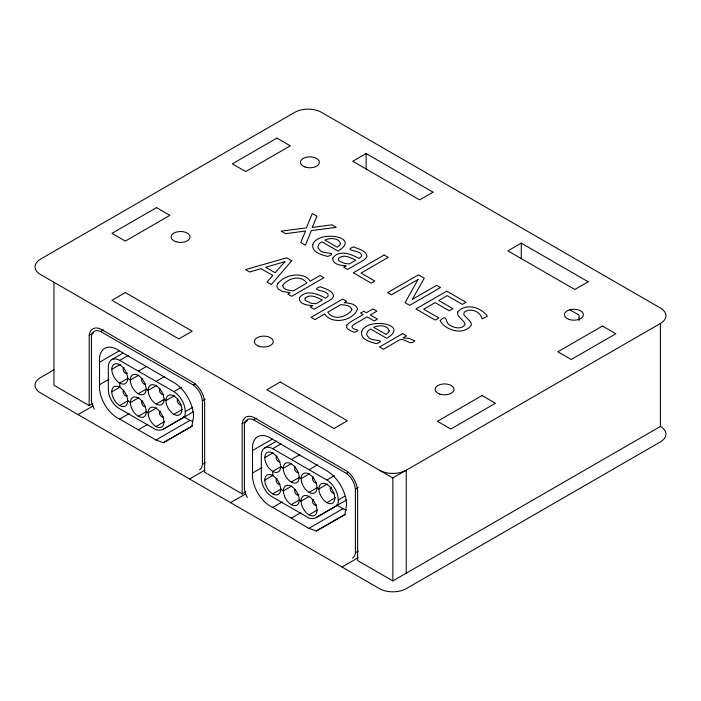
<?xml version="1.0" encoding="UTF-8"?>
<svg xmlns="http://www.w3.org/2000/svg" width="701" height="701" viewBox="0 0 701 701"><rect width="100%" height="100%" fill="white"/><g stroke="black" fill="none" stroke-linecap="round" stroke-linejoin="round"><path stroke-width="1.05" d="M366.106 169.002L366.141 153.58M521.281 258.59L521.325 243.168M128.222 355.486L119.722 360.393A16.281 9.402 60 0 0 108.331 367.315L108.331 389.817A15.15 8.745 60 0 0 119.722 408.797L155.99 429.731A22.081 12.749 60 0 0 163.28 429.178L183.285 417.594A9.761 5.634 60 0 0 185.204 411.697L192.749 407.342M281.197 443.812L272.707 448.71A16.281 9.402 60 0 0 261.315 455.641L261.315 478.143A15.15 8.745 60 0 0 272.707 497.114L308.975 518.057A22.081 12.749 60 0 0 316.265 517.504L336.27 505.92A9.761 5.634 60 0 0 338.18 500.023L344.787 496.212M92.76 403.531L89.193 405.59L89.193 335.385L93.654 332.817M94.355 409.139A14.414 8.324 60 0 1 91.428 400.367L91.428 336.673A14.414 8.324 60 0 1 100.488 331.442L103.327 329.803M53.872 369.865L40.588 377.532A18.918 10.927 0 0 0 40.588 392.981L379.486 588.638A18.918 10.927 0 0 0 406.238 588.638L660.412 441.893A18.918 10.927 0 0 0 660.412 426.445L660.412 323.468A18.918 10.927 0 0 0 660.412 308.019L321.514 112.362A18.918 10.927 0 0 0 294.762 112.362L40.588 259.107A18.918 10.927 0 0 0 40.588 274.555L392.858 477.933L660.412 323.468M99.524 362.242A25.578 14.765 60 0 1 119.722 351.07L173.883 382.518A27.874 16.097 60 0 1 193.537 416.517L191.846 426.418L163.245 442.708L155.964 440.009L119.722 419.084A25.446 14.695 60 0 1 99.524 384.744L99.524 362.242L119.345 350.798M111.59 359.709L122.92 353.173M111.792 369.322A11.216 6.475 60 0 1 123.691 368.262A11.216 6.475 60 0 1 123.691 384.113A11.216 6.475 60 0 1 111.792 369.322L120.292 364.415M99.524 384.744L108.97 379.294M432.99 192.17L419.619 199.89L352.726 161.274L366.106 153.554L433.034 192.197M138.386 371.162L146.877 366.255M128.222 378.146L119.722 383.053L119.722 387.241M138.789 375.096L130.298 380.003L127.652 378.479M111.792 391.824A11.216 6.475 60 0 1 123.691 390.764A11.216 6.475 60 0 1 123.691 406.615A11.216 6.475 60 0 1 111.792 391.824L120.292 386.917M78.048 414.606L93.154 405.879M156.113 381.397L164.604 376.49M138.228 393.734L145.782 389.379M119.722 405.555L128.222 400.648M156.647 385.401L148.148 390.308L146.159 389.16M138.894 397.66L130.404 402.567L127.652 400.981M119.722 419.084L129.159 413.634M119.722 360.393L173.883 391.657L181.428 387.294M156.078 404.039L164.569 399.141M138.325 416.298L146.824 411.391M174.444 395.679L165.953 400.586L164.008 399.465M100.488 331.442L193.362 385.068L195.255 383.973M156.586 407.877L148.095 412.775L146.255 411.715M138.386 429.766L147.823 424.315M173.883 414.317L182.374 409.419M156.025 426.515L164.516 421.608M199.496 469.836A14.414 8.324 60 0 0 202.423 464.448L202.423 400.762L205.262 399.114M163.28 429.178L193.704 411.592M155.964 440.009L189.945 420.39L192.679 421.397M163.245 442.708L192.503 425.814M239.952 492.628L242.178 493.916L242.178 423.711L247.532 420.626M247.339 497.465A14.414 8.324 60 0 1 244.412 488.693L244.412 424.999A14.414 8.324 60 0 1 253.473 419.768L256.312 418.129M202.423 464.448L205.262 462.809M189.524 478.967L204.631 470.24M252.509 450.559A25.578 14.765 60 0 1 272.707 439.396L326.868 470.844A27.874 16.097 60 0 1 346.522 504.834L344.831 514.744L316.23 531.034L308.948 528.326L272.707 507.401A25.446 14.695 60 0 1 252.509 473.061L252.509 450.559L272.33 439.115M264.575 448.035L276.842 440.955M264.776 457.648A11.216 6.475 60 0 1 276.667 456.579A11.216 6.475 60 0 1 276.667 472.439A11.216 6.475 60 0 1 264.776 457.648L273.276 452.741M252.509 473.061L261.955 467.611M588.174 281.758L574.794 289.487L507.91 250.87L521.281 243.142L588.209 281.784M291.371 459.488L299.862 454.581M281.197 466.472L272.707 471.379L272.707 475.567M290.836 463.966L283.283 468.329L280.637 466.796M264.776 480.15A11.216 6.475 60 0 1 276.667 479.081A11.216 6.475 60 0 1 276.667 494.941A11.216 6.475 60 0 1 264.776 480.15L273.276 475.243M242.178 493.916L245.744 491.857M230.55 502.652L245.657 493.925M309.097 469.723L317.588 464.816M291.213 482.06L299.704 477.153M272.707 493.881L281.197 488.974M309.623 473.727L301.132 478.634L299.134 477.486M291.879 485.986L283.379 490.884L280.637 489.298M272.707 507.401L282.144 501.951M272.707 448.71L326.868 479.983L334.412 475.62M309.062 492.365L317.553 487.458M291.309 504.624L299.809 499.717M327.428 484.005L318.937 488.912L316.992 487.791M253.473 419.768L346.347 473.385L348.239 472.299M309.57 496.203L301.079 501.101L299.239 500.041M291.371 518.092L300.808 512.641M326.868 502.643L335.358 497.736M309.01 514.832L317.5 509.934M352.48 558.162A14.414 8.324 60 0 0 355.407 552.774L355.407 489.079L358.246 487.44M316.265 517.504L346.688 499.918M308.948 528.326L342.929 508.716L346.566 510.065M316.23 531.034L345.488 514.14M355.407 552.774L358.246 551.135M342.027 567.013L358.08 557.742M242.178 423.711A18.261 10.541 60 0 1 253.876 417.472L346.75 471.09A17.613 10.164 60 0 1 357.633 490.367L357.633 560.572L392.858 580.91L660.412 426.445M569.598 309.658L579.026 315.1L579.026 320.55M89.193 405.59L53.968 385.252L53.968 282.275M206.883 473.543L204.648 472.255L204.648 402.05A17.613 10.164 60 0 0 193.765 382.772L100.891 329.146A18.261 10.541 60 0 0 89.193 335.385M207.829 474.034L239.514 492.33M336.454 504.939L342.929 508.716M183.469 416.613L189.945 420.39M406.238 573.19L406.238 470.213A18.918 10.927 0 0 1 379.486 470.213M392.858 477.933L392.858 580.91M145.493 384.087A3.207 1.849 60 0 1 142.093 381.87A3.207 1.849 60 0 1 142.759 378.391M193.362 385.068A14.414 8.324 60 0 1 202.423 400.762M145.589 406.641A3.207 1.849 60 0 1 142.198 404.424A3.207 1.849 60 0 1 142.855 400.954M173.883 391.657A16.193 9.35 60 0 1 185.204 411.697M127.345 373.072A3.207 1.849 60 0 1 123.788 371.556A3.207 1.849 60 0 1 124.252 367.71M163.289 416.858A3.207 1.849 60 0 1 160.082 415.01A3.207 1.849 60 0 1 160.082 411.312M163.342 394.391A3.207 1.849 60 0 1 160.135 392.542A3.207 1.849 60 0 1 160.135 388.845M181.147 404.67A3.207 1.849 60 0 1 177.94 402.821A3.207 1.849 60 0 1 177.94 399.123M127.345 395.574A3.207 1.849 60 0 1 124.007 394.409A3.207 1.849 60 0 1 123.788 390.352M298.477 472.413A3.207 1.849 60 0 1 295.27 470.564A3.207 1.849 60 0 1 295.27 466.857M346.347 473.385A14.414 8.324 60 0 1 355.407 489.079M298.933 494.634A3.207 1.849 60 0 1 295.594 493.478A3.207 1.849 60 0 1 295.375 489.421M326.868 479.983A16.193 9.35 60 0 1 338.18 500.023M279.971 461.731A3.207 1.849 60 0 1 276.571 459.505A3.207 1.849 60 0 1 277.237 456.036M316.633 504.851A3.207 1.849 60 0 1 313.067 503.336A3.207 1.849 60 0 1 313.54 499.489M316.326 482.717A3.207 1.849 60 0 1 312.926 480.492A3.207 1.849 60 0 1 313.592 477.022M334.132 492.996A3.207 1.849 60 0 1 330.732 490.77A3.207 1.849 60 0 1 331.398 487.3M279.971 484.225A3.207 1.849 60 0 1 276.571 482.008A3.207 1.849 60 0 1 277.237 478.538M357.536 308.922C353.497 320.848 332.046 325.098 324.651 313.995L314.968 319.586L311.078 317.334L342.719 299.064L346.609 301.316L344.191 302.709C348.949 303.042 355.801 303.621 357.536 308.922M282.871 285.176L282.678 286.157C284.177 290.275 289.758 290.398 293.456 290.819L306.793 283.125C301.228 274.503 288.032 278.06 282.871 285.176M299.415 297.907C298.731 304.392 307.958 305.321 312.725 305.601L310.263 307.029L314.136 309.264L329.952 300.133L331.801 298.88L333.606 296.4C333.063 290.293 324.843 288.873 320.243 286.665C309.027 290.836 327.095 289.679 328.147 294.884L328.015 296.304L325.474 298.24C318.166 293.868 305.373 289.049 299.415 297.907M332.809 258.117C332.125 264.592 341.352 265.521 346.128 265.81L343.656 267.23L347.53 269.464L363.346 260.334L365.195 259.09L367 256.61C366.457 250.494 358.237 249.074 353.637 246.866C342.421 251.037 360.489 249.889 361.541 255.085L361.409 256.505L358.868 258.45C351.56 254.069 338.767 249.249 332.809 258.117M312.856 244.483C311.393 252.342 321.899 254.98 327.788 256.443C339.275 251.764 321.584 254.445 319.726 249.959C316.011 247.576 318.675 243.019 321.952 241.81L337.97 251.063C362.277 236.623 317.746 229.648 312.856 244.483M361.628 331.713C360.165 339.582 370.671 342.211 376.56 343.674C388.047 339.004 370.356 341.685 368.498 337.199C364.783 334.815 367.447 330.259 370.724 329.049L386.742 338.294C411.049 323.862 366.518 316.878 361.628 331.713M457.665 312.155L457.972 315.538L463.931 321.829L465.105 324.493C462.292 329.304 455.115 328.34 450.997 325.755C444.241 323.941 448.325 312.48 440.026 320.734C445.95 330.802 463.782 335.691 471.3 325.194L471.116 323.108L469.582 320.813L463.843 314.828L464.158 312.287C469.977 307.301 480.676 311.524 482.122 318.894L487.335 316.247C481.35 307.134 465.078 302.674 457.665 312.155M351.814 309.272L351.587 310.245C346.417 317.299 333.273 320.83 327.814 312.164L340.914 304.602C344.559 305.137 350.36 305.101 351.814 309.272M346.671 325.282C345.593 329.61 351.551 331.126 354.54 332.344C362.662 328.997 353.803 330.67 352.165 327.385L352.112 326.096L353.418 324.791L367.061 316.852L374.22 320.979L377.445 319.121L370.286 314.986L376.928 311.148L373.037 308.904L366.395 312.734L363.766 311.218L360.542 313.084L363.171 314.6L350.36 321.996L346.671 325.282M305.242 298.109L304.821 299.318L305.434 300.554L311.209 303.253L315.958 303.743L322.372 300.037C317.325 297.68 310.263 293.386 305.242 298.109M338.636 258.31L338.215 259.519L338.828 260.754L344.603 263.462L349.352 263.944L355.766 260.237C350.719 257.88 343.656 253.587 338.636 258.31M311.41 230.568L305.452 245.175L300.755 242.458L305.575 230.997L285.605 233.713L281.18 231.155L306.39 227.904L312.287 213.533L316.957 216.232L312.225 227.475L331.801 224.802L336.252 227.369L311.41 230.568M277.85 283.519L277.149 285.088A10.497 6.055 0 0 0 278.656 289.294L282.564 291.52L290.188 292.711L287.831 294.07L291.721 296.321L323.923 277.727L320.033 275.484L310.017 281.267A14.852 8.57 0 0 0 303.717 276.063C294.718 273.206 283.887 276.229 277.85 283.519M418.041 279.489L405.09 302.692L409.682 305.347L440.5 287.559L436.67 285.342L412.267 299.432L424.271 278.183L418.462 274.827L387.644 292.624L391.473 294.832L418.041 279.489M340.476 243.711L339.503 245.376L337.163 247.155L324.931 240.093C329.593 237.735 338.916 237.578 340.476 243.711M389.248 330.951L388.275 332.607L385.936 334.386L373.703 327.323C378.365 324.975 387.679 324.808 389.248 330.951M291.739 260.746L271.313 284.536L266.993 282.039L272.803 275.458L261.026 268.658L249.626 272.014L245.481 269.622L286.691 257.828L291.739 260.746M284.93 261.639L275.169 272.777L265.661 267.291L284.93 261.639M156.525 207.619L111.941 233.363L125.313 241.083L169.905 215.338L156.525 207.619M276.921 138.106L232.329 163.85L245.709 171.579L290.302 145.834L276.921 138.106M125.313 292.571L111.941 300.3L178.825 338.916L192.205 331.187L125.313 292.571M384.122 255.006L353.304 272.794L371.162 283.108L374.807 281.005L361.041 273.057L388.223 257.372L384.122 255.006M280.242 382.019L266.862 389.747L334 428.504L347.381 420.784L280.242 382.019M446.747 291.16L415.93 308.957L435.198 320.077L438.844 317.974L423.676 309.22L435.119 302.613L449.253 310.771L452.899 308.668L438.765 300.51L447.203 295.629L462.38 304.392L466.016 302.289L446.747 291.16M402.637 333.658L379.521 347.004L383.412 349.256L399.824 339.775C405.546 337.978 410.146 346.294 414.764 340.809L409.463 338.504L403.093 337.891L406.527 335.91L402.637 333.658M482.043 395.548L437.45 421.292L450.831 429.021L495.423 403.277L482.043 395.548M602.439 326.044L557.847 351.788L571.227 359.508L615.82 333.764L602.439 326.044M130.298 380.003A11.216 6.475 60 0 0 142.189 394.794A11.216 6.475 60 0 0 142.189 378.943A11.216 6.475 60 0 0 130.298 380.003M148.148 390.308A11.216 6.475 60 0 0 160.038 405.099A11.216 6.475 60 0 0 160.038 389.248A11.216 6.475 60 0 0 148.148 390.308M165.953 400.586A11.216 6.475 60 0 0 177.844 415.378A11.216 6.475 60 0 0 177.844 399.526A11.216 6.475 60 0 0 165.953 400.586M130.404 402.567A11.216 6.475 60 0 0 142.294 417.358A11.216 6.475 60 0 0 142.294 401.498A11.216 6.475 60 0 0 130.404 402.567M148.095 412.775A11.216 6.475 60 0 0 159.986 427.575A11.216 6.475 60 0 0 159.986 411.715A11.216 6.475 60 0 0 148.095 412.775M175.881 241.696A9.463 5.459 0 0 0 190.067 236.964A9.463 5.459 0 0 0 175.881 232.233A9.463 5.459 0 0 0 175.881 241.696M439.86 394.102A9.463 5.459 0 0 0 454.046 389.37A9.463 5.459 0 0 0 439.86 384.647A9.463 5.459 0 0 0 439.86 394.102M569.168 319.446A9.463 5.459 0 0 0 583.363 314.714A9.463 5.459 0 0 0 569.168 309.982A9.463 5.459 0 0 0 569.168 319.446M305.189 167.04A9.463 5.459 0 0 0 319.384 162.308A9.463 5.459 0 0 0 305.189 157.576A9.463 5.459 0 0 0 305.189 167.04M259.072 346.312A9.463 5.459 0 0 0 273.259 341.58A9.463 5.459 0 0 0 259.072 336.857A9.463 5.459 0 0 0 259.072 346.312M283.283 468.329A11.216 6.475 60 0 0 295.174 483.12A11.216 6.475 60 0 0 295.174 467.269A11.216 6.475 60 0 0 283.283 468.329M301.132 478.634A11.216 6.475 60 0 0 313.023 493.425A11.216 6.475 60 0 0 313.023 477.574A11.216 6.475 60 0 0 301.132 478.634M318.937 488.912A11.216 6.475 60 0 0 330.828 503.704A11.216 6.475 60 0 0 330.828 487.852A11.216 6.475 60 0 0 318.937 488.912M283.379 490.884A11.216 6.475 60 0 0 295.279 505.684A11.216 6.475 60 0 0 295.279 489.824A11.216 6.475 60 0 0 283.379 490.884M301.079 501.101A11.216 6.475 60 0 0 312.97 515.901A11.216 6.475 60 0 0 312.97 500.041A11.216 6.475 60 0 0 301.079 501.101"/></g></svg>
